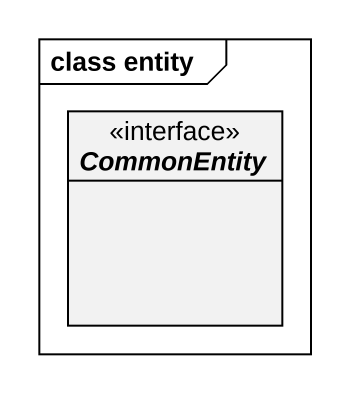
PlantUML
@startuml
mainframe class entity
hide circle
hide empty members
interface CommonEntity <<interface>>
@enduml
